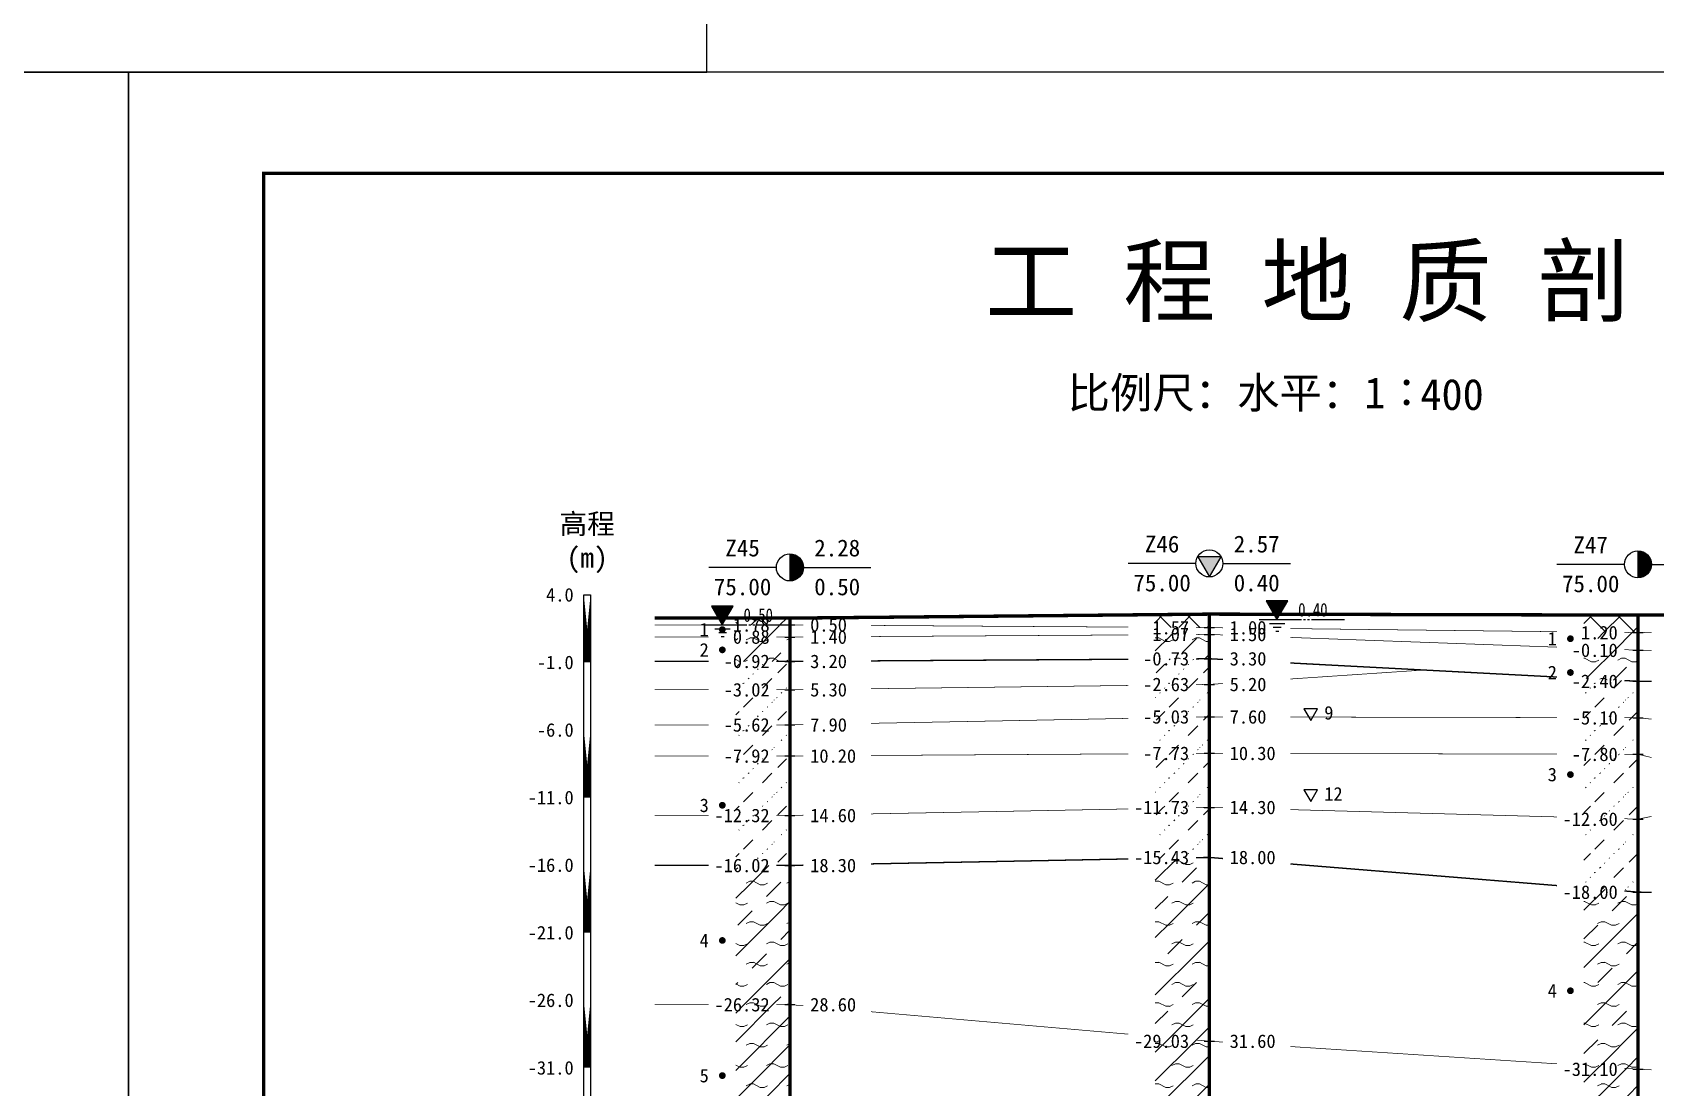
# Model space of a CAD drawing. Extents: x -37 to 3540, y -1485 to 297.
# Drawn here: x 2468.9 to 2709.1, y -150.3 to 5.9 of the extents above; entities that cross this region are included whole.
import ezdxf
from ezdxf.enums import TextEntityAlignment as Align

# ---------------------------------------------------------------- set-up
doc = ezdxf.new("R2010")
doc.units = 0
doc.layers.get('0').update_dxf_attribs({"linetype": 'CONTINUOUS'})
for name, color, linetype in [('CURVE', 200, 'CONTINUOUS'), ('FRAME', 7, 'CONTINUOUS'), ('HOLE', 41, 'CONTINUOUS'), ('RULER', 7, 'CONTINUOUS'), ('SAMPLE', 1, 'CONTINUOUS'), ('STRATUM', 241, 'CONTINUOUS')]:
    doc.layers.add(name, color=color, linetype=linetype)
doc.layers.add('HATCH', color=7, linetype='CONTINUOUS', lineweight=13)
doc.styles.add('ST', font='')
doc.styles.get('ST').set_extended_font_data('SimSun')
pattern_1 = [(45, (2483.1513, -297), (-2.12132, 2.12132), [10, 0]), (135, (2483.1513, -297), (-2.12132, -2.12132), [10, 0])]
pattern_2 = [(45, (2483.151, -297), (-4.24264, 4.24264), [10, 0]), (45, (2484.212, -300.182), (-2.12132, 6.36396), [3, -3])]
pattern_3 = [(45, (2483.151, -297), (-4.24264, 4.24264), [10, 0]), (45, (2484.212, -300.182), (-2.12132, 6.36396), [3, -3]), (26.565, (2484.2254, -297.2536), (5.999823, 5.999812), [0.567, -12.849]), (0, (2483.6584, -297.2536), (0, 6), [0.567, -5.433]), (26.565, (2481.57, -297), (5.999823, 5.999812), [0.567, -12.849]), (0, (2482.077, -296.7464), (0, 6), [0.567, -5.433]), (153.435, (2483.6584, -297.2536), (-5.999818, -5e-06), [1.134, -12.2826]), (26.565, (2487.2254, -294.2536), (5.999823, 5.999812), [0.567, -12.849]), (0, (2486.6584, -294.2536), (0, 6), [0.567, -5.433]), (26.565, (2484.57, -294), (5.999823, 5.999812), [0.567, -12.849]), (0, (2485.077, -293.7464), (0, 6), [0.567, -5.433]), (153.435, (2486.6584, -294.2536), (-5.999818, -5e-06), [1.134, -12.2826])]
pattern_4 = [(45, (2483.1513, -297), (-7e-07, 6.99998), [1.97196, -7.92754]), (45, (2485.964, -294.171), (-7e-07, 6.99998), [1.99367, -7.90583]), (45, (2488.2187, -291.918), (-7e-07, 6.99998), [1.81361, -8.08588]), (26.565, (2483.1513, -293.5), (7, 7), [0.0965, -15.55598]), (36.8699, (2483.8513, -292.8), (7, 7), [0.19775, -34.80225]), (315, (2486.6513, -290.024), (6.99998, 1e-06), [0.03305, -9.86644]), (26.565, (2486.6513, -297), (7, 7), [0.14475, -15.50773]), (26.565, (2487.3513, -296.3), (7, 7), [0.10528, -15.5472]), (90, (2487.701, -295.95), (-7, -5e-07), [0.02877, -6.97123]), (26.565, (2488.0513, -295.6), (7, 7), [0.091, -31.21394]), (36.8699, (2488.7513, -294.9), (7, 7), [0.11069, -34.88931]), (45, (2489.4513, -294.2), (-2e-07, 6.99998), [0.10911, -9.79038]), (315, (2490.0654, -293.452), (6.99998, 1e-06), [0.03305, -9.86644]), (36.8699, (2484.5513, -292.1), (7, 7), [0.10224, -34.89776]), (53.1301, (2485.2513, -291.4), (14, 21), [0.13438, -34.86562]), (53.1301, (2485.9513, -290.7), (14, 21), [0.12625, -34.87375])]
pattern_5 = [(45, (2483.1513, -297), (-2.12132, 2.12132), [10, 0]), (26.565, (2484.2254, -297.2536), (5.999823, 5.999812), [0.567, -12.849]), (0, (2483.6584, -297.2536), (0, 6), [0.567, -5.433]), (26.565, (2481.57, -297), (5.999823, 5.999812), [0.567, -12.849]), (0, (2482.077, -296.7464), (0, 6), [0.567, -5.433]), (153.435, (2483.6584, -297.2536), (-5.999818, -5e-06), [1.134, -12.2826]), (26.565, (2487.2254, -294.2536), (5.999823, 5.999812), [0.567, -12.849]), (0, (2486.6584, -294.2536), (0, 6), [0.567, -5.433]), (26.565, (2484.57, -294), (5.999823, 5.999812), [0.567, -12.849]), (0, (2485.077, -293.7464), (0, 6), [0.567, -5.433]), (153.435, (2486.6584, -294.2536), (-5.999818, -5e-06), [1.134, -12.2826])]

# ---------------------------------------------------------------- blocks, each defined once
blk = doc.blocks.new('图头_剖面图A3')
at = {"style": 'ST'}
for s, height, p in [('工 程 地 质 剖 面 图', 10, (-15.09, 10.79)), ('比例尺：水平：1∶            垂直：1∶', 4.6, (-11.5, -5.76))]:
    blk.add_text(s, height=height, dxfattribs=at).set_placement(p, align=Align.MIDDLE_CENTER)
for tag, height, p in [('01_剖面号', 10, (64.41, 11.39)), ('03＿纵向比例', 4.6, (50.43, -5.28)), ('02_横向比例', 4.6, (-18.82, -5.99))]:
    blk.add_attdef(tag, text='', height=height, dxfattribs=at).set_placement(p, align=Align.MIDDLE_LEFT)
blk = doc.blocks.new('H_sam_hole')
blk.add_line((0, 2), (0, -2))
at = {"const_width": 2}
blk.add_lwpolyline([(0, -1, 0.414214), (1, 0, 0.414214), (0, 1, 1)], format="xyb", dxfattribs=at)
blk.add_circle((0, 0), 2)
blk = doc.blocks.new('H_spt_hole')
blk.add_hatch(color=256).paths.add_polyline_path([(1.73, 1), (-1.73, 1), (0, -2)])
blk.add_lwpolyline([(0, -2), (1.73, 1), (-1.73, 1)], close=True)
blk.add_circle((0, 0), 2)
blk = doc.blocks.new('SampleSoilUndisturbed')
at = {"const_width": 0.5}
blk.add_lwpolyline([(-0.25, 0, 1), (0.25, 0, 1)], format="xyb", close=True, dxfattribs=at)
blk = doc.blocks.new('TrigonHollow')
blk.add_lwpolyline([(0, -1.15), (1, 0.58), (-1, 0.58)], close=True)
blk = doc.blocks.new('Gwl')
blk.add_lwpolyline([(0, 0, 0, 3.22, 0), (0, 2.79, 3.22, 3.22, 0)], format="xyseb")
blk.add_lwpolyline([(0, 0), (1.61, 2.79), (-1.61, 2.79)], close=True)
for points in [[(-2.63, 0), (3.61, 0)], [(3.93, 0), (4.21, 0)], [(4.53, 0), (4.8, 0)], [(5.09, 0), (9.99, 0)], [(-1.09, -0.61), (1.16, -0.61)], [(-0.54, -1.14), (0.61, -1.14)], [(-0.19, -1.74), (0.26, -1.74)]]:
    blk.add_lwpolyline(points)
at = {"style": 'ST', "width": 0.8}
blk.add_attdef('*GWL', (3.14, 0.45), '', height=2, dxfattribs=at)

msp = doc.modelspace()

# ---------------------------------------------------------------- hatches: boundary and pattern name
at = {"layer": 'HATCH'}
h = msp.add_hatch(dxfattribs=at)
h.set_pattern_fill('STT', color=50, style=0)
h.set_pattern_definition(pattern_1)
h.paths.add_polyline_path([(2581.03, -80.8), (2573.03, -80.8), (2573.03, -81.8), (2581.03, -81.8)])
h.paths.add_polyline_path([(2571.82, -83.29), (2578.52, -83.29), (2578.52, -80.36), (2571.82, -80.36)], flags=9)
h = msp.add_hatch(dxfattribs=at)
h.set_pattern_fill('FZNT', color=32, style=0)
h.set_pattern_definition(pattern_2)
h.paths.add_polyline_path([(2581.03, -81.8), (2573.03, -81.8), (2573.03, -83.6), (2581.03, -83.6)])
h.paths.add_polyline_path([(2571.82, -85.09), (2578.52, -85.09), (2578.52, -82.16), (2571.82, -82.16)], flags=9)
h.paths.add_polyline_path([(2571.82, -83.29), (2578.52, -83.29), (2578.52, -80.36), (2571.82, -80.36)], flags=9)
h = msp.add_hatch(dxfattribs=at)
h.set_pattern_fill('STT', color=50, style=0)
h.set_pattern_definition(pattern_1)
h.paths.add_polyline_path([(2643.11, -80.21), (2635.11, -80.29), (2635.11, -82.16), (2643.11, -82.21)])
h.paths.add_polyline_path([(2633.9, -83.7), (2640.59, -83.7), (2640.59, -80.78), (2633.9, -80.78)], flags=9)
h = msp.add_hatch(dxfattribs=at)
h.set_pattern_fill('FZNT', color=32, style=0)
h.set_pattern_definition(pattern_2)
h.paths.add_polyline_path([(2706.54, -82.95), (2698.54, -82.85), (2698.54, -85.25), (2706.54, -85.55)])
h.paths.add_polyline_path([(2695.91, -87.03), (2704.03, -87.03), (2704.03, -84.1), (2695.91, -84.1)], flags=9)
h.paths.add_polyline_path([(2697.34, -84.43), (2704.03, -84.43), (2704.03, -81.5), (2697.34, -81.5)], flags=9)
h = msp.add_hatch(dxfattribs=at)
h.set_pattern_fill('STT', color=50, style=0)
h.set_pattern_definition(pattern_1)
h.paths.add_polyline_path([(2706.54, -80.35), (2698.54, -80.33), (2698.54, -82.85), (2706.54, -82.95)])
h.paths.add_polyline_path([(2697.34, -84.43), (2704.03, -84.43), (2704.03, -81.5), (2697.34, -81.5)], flags=9)
h = msp.add_hatch(dxfattribs=at)
h.set_pattern_fill('YNFNT', color=251, style=0)
h.set_pattern_definition(pattern_3)
h.paths.add_polyline_path([(2581.03, -83.6), (2573.03, -83.6), (2573.03, -87.2), (2581.03, -87.2)])
h.paths.add_polyline_path([(2570.39, -88.69), (2578.52, -88.69), (2578.52, -85.76), (2570.39, -85.76)], flags=9)
h.paths.add_polyline_path([(2571.82, -85.09), (2578.52, -85.09), (2578.52, -82.16), (2571.82, -82.16)], flags=9)
h = msp.add_hatch(dxfattribs=at)
h.set_pattern_fill('YNFNT', color=251, style=0)
h.set_pattern_definition(pattern_3)
h.paths.add_polyline_path([(2643.11, -83.21), (2635.11, -83.26), (2635.11, -86.86), (2643.11, -86.81)])
h.paths.add_polyline_path([(2632.47, -88.3), (2640.6, -88.3), (2640.6, -85.37), (2632.47, -85.37)], flags=9)
h.paths.add_polyline_path([(2633.9, -84.7), (2640.6, -84.7), (2640.6, -81.77), (2633.9, -81.77)], flags=9)
h = msp.add_hatch(dxfattribs=at)
h.set_pattern_fill('SZFT', color=52, style=0)
h.set_pattern_definition(pattern_4)
h.paths.add_polyline_path([(2581.03, -87.2), (2573.03, -87.2), (2573.03, -91.4), (2581.03, -91.4)])
h.paths.add_polyline_path([(2570.39, -92.89), (2578.52, -92.89), (2578.52, -89.96), (2570.39, -89.96)], flags=9)
h.paths.add_polyline_path([(2570.39, -88.69), (2578.52, -88.69), (2578.52, -85.76), (2570.39, -85.76)], flags=9)
h = msp.add_hatch(dxfattribs=at)
h.set_pattern_fill('SZFT', color=52, style=0)
h.set_pattern_definition(pattern_4)
h.paths.add_polyline_path([(2643.11, -86.81), (2635.11, -86.86), (2635.11, -90.72), (2643.11, -90.61)])
h.paths.add_polyline_path([(2632.47, -92.1), (2640.6, -92.1), (2640.6, -89.17), (2632.47, -89.17)], flags=9)
h.paths.add_polyline_path([(2632.47, -88.3), (2640.6, -88.3), (2640.6, -85.37), (2632.47, -85.37)], flags=9)
h = msp.add_hatch(dxfattribs=at)
h.set_pattern_fill('YNFNT', color=251, style=0)
h.set_pattern_definition(pattern_3)
h.paths.add_polyline_path([(2706.54, -85.55), (2698.54, -85.25), (2698.54, -89.73), (2706.54, -90.15)])
h.paths.add_polyline_path([(2695.91, -91.63), (2704.03, -91.63), (2704.03, -88.7), (2695.91, -88.7)], flags=9)
h.paths.add_polyline_path([(2695.91, -87.03), (2704.03, -87.03), (2704.03, -84.1), (2695.91, -84.1)], flags=9)
h = msp.add_hatch(dxfattribs=at)
h.set_pattern_fill('SZFT', color=52, style=0)
h.set_pattern_definition(pattern_4)
h.paths.add_polyline_path([(2706.54, -90.15), (2698.54, -89.73), (2698.54, -95.53), (2706.54, -95.55)])
h.paths.add_polyline_path([(2695.91, -97.03), (2704.03, -97.03), (2704.03, -94.1), (2695.91, -94.1)], flags=9)
h.paths.add_polyline_path([(2695.91, -91.63), (2704.03, -91.63), (2704.03, -88.7), (2695.91, -88.7)], flags=9)
h = msp.add_hatch(dxfattribs=at)
h.set_pattern_fill('SZFT', color=52, style=0)
h.set_pattern_definition(pattern_4)
h.paths.add_polyline_path([(2581.03, -91.4), (2573.03, -91.4), (2573.03, -96.6), (2581.03, -96.6)])
h.paths.add_polyline_path([(2570.39, -98.09), (2578.52, -98.09), (2578.52, -95.16), (2570.39, -95.16)], flags=9)
h.paths.add_polyline_path([(2570.39, -92.89), (2578.52, -92.89), (2578.52, -89.96), (2570.39, -89.96)], flags=9)
h = msp.add_hatch(dxfattribs=at)
h.set_pattern_fill('SZFT', color=52, style=0)
h.set_pattern_definition(pattern_4)
h.paths.add_polyline_path([(2643.11, -90.61), (2635.11, -90.72), (2635.11, -95.57), (2643.11, -95.41)])
h.paths.add_polyline_path([(2632.47, -96.9), (2640.6, -96.9), (2640.6, -93.97), (2632.47, -93.97)], flags=9)
h.paths.add_polyline_path([(2632.47, -92.1), (2640.6, -92.1), (2640.6, -89.17), (2632.47, -89.17)], flags=9)
h = msp.add_hatch(dxfattribs=at)
h.set_pattern_fill('SZFT', color=52, style=0)
h.set_pattern_definition(pattern_4)
h.paths.add_polyline_path([(2581.03, -96.6), (2573.03, -96.6), (2573.03, -101.2), (2581.03, -101.2)])
h.paths.add_polyline_path([(2570.39, -102.69), (2578.52, -102.69), (2578.52, -99.76), (2570.39, -99.76)], flags=9)
h.paths.add_polyline_path([(2570.39, -98.09), (2578.52, -98.09), (2578.52, -95.16), (2570.39, -95.16)], flags=9)
h = msp.add_hatch(dxfattribs=at)
h.set_pattern_fill('SZFT', color=52, style=0)
h.set_pattern_definition(pattern_4)
h.paths.add_polyline_path([(2643.11, -95.41), (2635.11, -95.57), (2635.11, -100.86), (2643.11, -100.81)])
h.paths.add_polyline_path([(2632.47, -102.3), (2640.6, -102.3), (2640.6, -99.37), (2632.47, -99.37)], flags=9)
h.paths.add_polyline_path([(2632.47, -96.9), (2640.6, -96.9), (2640.6, -93.97), (2632.47, -93.97)], flags=9)
h = msp.add_hatch(dxfattribs=at)
h.set_pattern_fill('SZFT', color=52, style=0)
h.set_pattern_definition(pattern_4)
h.paths.add_polyline_path([(2706.54, -95.55), (2698.54, -95.53), (2698.54, -100.93), (2706.54, -100.95)])
h.paths.add_polyline_path([(2695.91, -102.43), (2704.03, -102.43), (2704.03, -99.5), (2695.91, -99.5)], flags=9)
h.paths.add_polyline_path([(2695.91, -97.03), (2704.03, -97.03), (2704.03, -94.1), (2695.91, -94.1)], flags=9)
h = msp.add_hatch(dxfattribs=at)
h.set_pattern_fill('SZFT', color=52, style=0)
h.set_pattern_definition(pattern_4)
h.paths.add_polyline_path([(2581.03, -101.2), (2573.03, -101.2), (2573.03, -110), (2581.03, -110)])
h.paths.add_polyline_path([(2568.96, -111.49), (2578.52, -111.49), (2578.52, -108.56), (2568.96, -108.56)], flags=9)
h.paths.add_polyline_path([(2570.39, -102.69), (2578.52, -102.69), (2578.52, -99.76), (2570.39, -99.76)], flags=9)
h = msp.add_hatch(dxfattribs=at)
h.set_pattern_fill('SZFT', color=52, style=0)
h.set_pattern_definition(pattern_4)
h.paths.add_polyline_path([(2643.11, -100.81), (2635.11, -100.86), (2635.11, -108.97), (2643.11, -108.81)])
h.paths.add_polyline_path([(2631.04, -110.3), (2640.6, -110.3), (2640.6, -107.37), (2631.04, -107.37)], flags=9)
h.paths.add_polyline_path([(2632.47, -102.3), (2640.6, -102.3), (2640.6, -99.37), (2632.47, -99.37)], flags=9)
h = msp.add_hatch(dxfattribs=at)
h.set_pattern_fill('SZFT', color=52, style=0)
h.set_pattern_definition(pattern_4)
h.paths.add_polyline_path([(2706.54, -100.95), (2698.54, -100.93), (2698.54, -110.33), (2706.54, -110.55)])
h.paths.add_polyline_path([(2694.48, -112.03), (2704.03, -112.03), (2704.03, -109.1), (2694.48, -109.1)], flags=9)
h.paths.add_polyline_path([(2695.91, -102.43), (2704.03, -102.43), (2704.03, -99.5), (2695.91, -99.5)], flags=9)
h = msp.add_hatch(dxfattribs=at)
h.set_pattern_fill('SZFT', color=52, style=0)
h.set_pattern_definition(pattern_4)
h.paths.add_polyline_path([(2643.11, -108.81), (2635.11, -108.97), (2635.11, -116.37), (2643.11, -116.21)])
h.paths.add_polyline_path([(2631.04, -117.7), (2640.6, -117.7), (2640.6, -114.77), (2631.04, -114.77)], flags=9)
h.paths.add_polyline_path([(2631.04, -110.3), (2640.6, -110.3), (2640.6, -107.37), (2631.04, -107.37)], flags=9)
h = msp.add_hatch(dxfattribs=at)
h.set_pattern_fill('SZFT', color=52, style=0)
h.set_pattern_definition(pattern_4)
h.paths.add_polyline_path([(2581.03, -110), (2573.03, -110), (2573.03, -117.4), (2581.03, -117.4)])
h.paths.add_polyline_path([(2568.96, -118.89), (2578.52, -118.89), (2578.52, -115.96), (2568.96, -115.96)], flags=9)
h.paths.add_polyline_path([(2568.96, -111.49), (2578.52, -111.49), (2578.52, -108.56), (2568.96, -108.56)], flags=9)
h = msp.add_hatch(dxfattribs=at)
h.set_pattern_fill('SZFT', color=52, style=0)
h.set_pattern_definition(pattern_4)
h.paths.add_polyline_path([(2706.54, -110.55), (2698.54, -110.33), (2698.54, -120.7), (2706.54, -121.35)])
h.paths.add_polyline_path([(2694.48, -122.83), (2704.03, -122.83), (2704.03, -119.9), (2694.48, -119.9)], flags=9)
h.paths.add_polyline_path([(2694.48, -112.03), (2704.03, -112.03), (2704.03, -109.1), (2694.48, -109.1)], flags=9)
h = msp.add_hatch(dxfattribs=at)
h.set_pattern_fill('YNFNT', color=251, style=0)
h.set_pattern_definition(pattern_3)
h.paths.add_polyline_path([(2643.11, -116.21), (2635.11, -116.37), (2635.11, -142.72), (2643.11, -143.41)])
h.paths.add_polyline_path([(2631.04, -144.9), (2640.6, -144.9), (2640.6, -141.97), (2631.04, -141.97)], flags=9)
h.paths.add_polyline_path([(2631.04, -117.7), (2640.6, -117.7), (2640.6, -114.77), (2631.04, -114.77)], flags=9)
h = msp.add_hatch(dxfattribs=at)
h.set_pattern_fill('YNFNT', color=251, style=0)
h.set_pattern_definition(pattern_3)
h.paths.add_polyline_path([(2581.03, -117.4), (2573.03, -117.4), (2573.03, -138), (2581.03, -138)])
h.paths.add_polyline_path([(2568.96, -139.49), (2578.52, -139.49), (2578.52, -136.56), (2568.96, -136.56)], flags=9)
h.paths.add_polyline_path([(2568.96, -118.89), (2578.52, -118.89), (2578.52, -115.96), (2568.96, -115.96)], flags=9)
h = msp.add_hatch(dxfattribs=at)
h.set_pattern_fill('YNFNT', color=251, style=0)
h.set_pattern_definition(pattern_3)
h.paths.add_polyline_path([(2706.54, -121.35), (2698.54, -120.7), (2698.54, -147.02), (2706.54, -147.55)])
h.paths.add_polyline_path([(2694.48, -149.03), (2704.03, -149.03), (2704.03, -146.1), (2694.48, -146.1)], flags=9)
h.paths.add_polyline_path([(2694.48, -122.83), (2704.03, -122.83), (2704.03, -119.9), (2694.48, -119.9)], flags=9)
h = msp.add_hatch(dxfattribs=at)
h.set_pattern_fill('YNNT', color=251, style=0)
h.set_pattern_definition(pattern_5)
h.paths.add_polyline_path([(2581.03, -138), (2573.03, -138), (2573.03, -155.8), (2581.03, -155.8)])
h.paths.add_polyline_path([(2568.96, -157.29), (2578.52, -157.29), (2578.52, -154.36), (2568.96, -154.36)], flags=9)
h.paths.add_polyline_path([(2568.96, -139.49), (2578.52, -139.49), (2578.52, -136.56), (2568.96, -136.56)], flags=9)
h = msp.add_hatch(dxfattribs=at)
h.set_pattern_fill('YNNT', color=251, style=0)
h.set_pattern_definition(pattern_5)
h.paths.add_polyline_path([(2643.11, -143.41), (2635.11, -142.72), (2635.11, -158.25), (2643.11, -158.61)])
h.paths.add_polyline_path([(2631.04, -160.1), (2640.6, -160.1), (2640.6, -157.17), (2631.04, -157.17)], flags=9)
h.paths.add_polyline_path([(2631.04, -144.9), (2640.6, -144.9), (2640.6, -141.97), (2631.04, -141.97)], flags=9)
h = msp.add_hatch(dxfattribs=at)
h.set_pattern_fill('YNNT', color=251, style=0)
h.set_pattern_definition(pattern_5)
h.paths.add_polyline_path([(2706.54, -147.55), (2698.54, -147.02), (2698.54, -158.9), (2706.54, -158.95)])
h.paths.add_polyline_path([(2694.48, -160.43), (2704.03, -160.43), (2704.03, -157.5), (2694.48, -157.5)], flags=9)
h.paths.add_polyline_path([(2694.48, -149.03), (2704.03, -149.03), (2704.03, -146.1), (2694.48, -146.1)], flags=9)

# ---------------------------------------------------------------- linework, layer by layer
at = {"layer": 'FRAME', "color": 245, "linetype": 'Continuous'}
for points in [[(2148.75, 0), (2568.75, 0), (2568.75, 297), (2148.75, 297)], [(2063.15, -297), (2483.15, -297), (2483.15, 0), (2063.15, 0)], [(2483.15, -297), (2903.15, -297), (2903.15, 0), (2483.15, 0)]]:
    msp.add_lwpolyline(points, close=True, dxfattribs=at)
at = {"layer": 'FRAME', "linetype": 'Continuous', "const_width": 0.5}
msp.add_lwpolyline([(2503.15, -282), (2883.15, -282), (2883.15, -15), (2503.15, -15)], close=True, dxfattribs=at)
at = {"layer": 'HOLE', "linetype": 'Continuous'}
for points in [[(2579.03, -73.3), (2569.03, -73.3)], [(2583.03, -73.3), (2593.03, -73.3)], [(2641.11, -72.71), (2631.11, -72.71)], [(2645.11, -72.71), (2655.11, -72.71)], [(2704.54, -72.85), (2694.54, -72.85)], [(2708.54, -72.85), (2718.54, -72.85)], [(2580.28, -81.8), (2581.78, -81.8)], [(2580.28, -83.6), (2581.78, -83.6)], [(2642.36, -82.21), (2643.86, -82.21)], [(2642.36, -83.21), (2643.86, -83.21)], [(2705.79, -82.95), (2707.29, -82.95)], [(2705.79, -85.55), (2707.29, -85.55)], [(2580.28, -87.2), (2581.78, -87.2)], [(2642.36, -86.81), (2643.86, -86.81)], [(2642.36, -90.61), (2643.86, -90.61)], [(2705.79, -90.15), (2707.29, -90.15)], [(2580.28, -91.4), (2581.78, -91.4)], [(2642.36, -95.41), (2643.86, -95.41)], [(2705.79, -95.55), (2707.29, -95.55)], [(2580.28, -96.6), (2581.78, -96.6)], [(2642.36, -100.81), (2643.86, -100.81)], [(2580.28, -101.2), (2581.78, -101.2)], [(2705.79, -100.95), (2707.29, -100.95)], [(2580.28, -110), (2581.78, -110)], [(2642.36, -108.81), (2643.86, -108.81)], [(2705.79, -110.55), (2707.29, -110.55)], [(2580.28, -117.4), (2581.78, -117.4)], [(2642.36, -116.21), (2643.86, -116.21)], [(2705.79, -121.35), (2707.29, -121.35)], [(2580.28, -138), (2581.78, -138)], [(2642.36, -143.41), (2643.86, -143.41)], [(2705.79, -147.55), (2707.29, -147.55)]]:
    msp.add_lwpolyline(points, dxfattribs=at)
at = {"layer": 'HOLE', "linetype": 'Continuous', "const_width": 0.5}
for points in [[(2581.03, -80.8), (2581.03, -230.8)], [(2643.11, -80.21), (2643.11, -228.91)], [(2706.54, -80.35), (2706.54, -230.35)]]:
    msp.add_lwpolyline(points, dxfattribs=at)
at = {"layer": 'RULER', "linetype": 'Continuous', "const_width": 1}
for points in [[(2551.03, -77.35), (2551.03, -87.35)], [(2551.03, -97.35), (2551.03, -107.35)], [(2551.03, -117.35), (2551.03, -127.35)], [(2551.03, -137.35), (2551.03, -147.35)]]:
    msp.add_lwpolyline(points, close=True, dxfattribs=at)
at = {"layer": 'RULER', "linetype": 'Continuous'}
msp.add_lwpolyline([(2550.53, -77.35), (2551.53, -77.35), (2551.53, -237.35), (2550.53, -237.35)], close=True, dxfattribs=at)
at = {"layer": 'STRATUM', "linetype": 'Continuous'}
for points, const_width in [([(2593.03, -80.69), (2643.11, -80.21), (2706.54, -80.35), (2749.93, -80.13), (2805.27, -78.2), (2825.27, -78.2)], 0.5), ([(2561.03, -80.8), (2579.03, -80.8)], 0.5), ([(2579.03, -80.8), (2581.03, -80.8), (2593.03, -80.69)], 0.5), ([(2561.03, -81.8), (2569.03, -81.8)], 0.1), ([(2561.03, -83.6), (2569.03, -83.6)], 0.1), ([(2579.03, -81.8), (2581.03, -81.8), (2583.03, -81.81)], 0.1), ([(2579.03, -83.6), (2581.03, -83.6), (2583.03, -83.59)], 0.1), ([(2593.03, -81.88), (2612.07, -82.01), (2631.11, -82.13)], 0.1), ([(2593.03, -83.53), (2612.07, -83.41), (2631.11, -83.29)], 0.1), ([(2641.11, -82.2), (2643.11, -82.21), (2645.11, -82.24)], 0.1), ([(2641.11, -83.23), (2643.11, -83.21), (2645.11, -83.29)], 0.1), ([(2655.11, -82.35), (2674.83, -82.58), (2694.54, -82.81)], 0.1), ([(2655.11, -83.66), (2674.83, -84.38), (2694.54, -85.1)], 0.1), ([(2704.54, -82.92), (2706.54, -82.95), (2708.54, -82.91)], 0.1), ([(2704.54, -85.47), (2706.54, -85.55), (2708.54, -85.63)], 0.1), ([(2561.03, -87.2), (2569.03, -87.2)], 0.2), ([(2579.03, -87.2), (2581.03, -87.2), (2583.03, -87.19)], 0.2), ([(2593.03, -87.13), (2612.07, -87.01), (2631.11, -86.89)], 0.2), ([(2641.11, -86.83), (2643.11, -86.81), (2645.11, -86.92)], 0.2), ([(2655.11, -87.44), (2674.83, -88.48), (2694.54, -89.52)], 0.2), ([(2655.11, -89.81), (2658.97, -89.55), (2674.83, -88.48)], 0.1), ([(2593.03, -91.25), (2612.07, -91.01), (2631.11, -90.77)], 0.1), ([(2641.11, -90.64), (2643.11, -90.61), (2645.11, -90.48)], 0.1), ([(2704.54, -90.04), (2706.54, -90.15), (2708.54, -90.16)], 0.2), ([(2561.03, -91.4), (2569.03, -91.4)], 0.1), ([(2579.03, -91.4), (2581.03, -91.4), (2583.03, -91.37)], 0.1), ([(2593.03, -96.37), (2612.07, -96.01), (2631.11, -95.64)], 0.1), ([(2641.11, -95.45), (2643.11, -95.41), (2645.11, -95.42)], 0.1), ([(2655.11, -95.44), (2674.83, -95.48), (2694.54, -95.52)], 0.1), ([(2704.54, -95.54), (2706.54, -95.55), (2708.54, -95.75)], 0.1), ([(2561.03, -96.6), (2569.03, -96.6)], 0.1), ([(2579.03, -96.6), (2581.03, -96.6), (2583.03, -96.56)], 0.1), ([(2593.03, -101.13), (2612.07, -101.01), (2631.11, -100.89)], 0.1), ([(2641.11, -100.83), (2643.11, -100.81), (2645.11, -100.82)], 0.1), ([(2655.11, -100.84), (2674.83, -100.88), (2694.54, -100.92)], 0.1), ([(2561.03, -101.2), (2569.03, -101.2)], 0.1), ([(2579.03, -101.2), (2581.03, -101.2), (2583.03, -101.19)], 0.1), ([(2704.54, -100.94), (2706.54, -100.95), (2708.54, -101.43)], 0.1), ([(2561.03, -110), (2569.03, -110)], 0.1), ([(2579.03, -110), (2581.03, -110), (2583.03, -109.96)], 0.1), ([(2593.03, -109.77), (2612.07, -109.41), (2631.11, -109.04)], 0.1), ([(2641.11, -108.85), (2643.11, -108.81), (2645.11, -108.87)], 0.1), ([(2655.11, -109.14), (2674.83, -109.68), (2694.54, -110.22)], 0.1), ([(2704.54, -110.49), (2706.54, -110.55), (2708.54, -110.15)], 0.1), ([(2561.03, -117.4), (2569.03, -117.4)], 0.2), ([(2579.03, -117.4), (2581.03, -117.4), (2583.03, -117.36)], 0.2), ([(2593.03, -117.17), (2612.07, -116.81), (2631.11, -116.44)], 0.2), ([(2641.11, -116.25), (2643.11, -116.21), (2645.11, -116.38)], 0.2), ([(2655.11, -117.18), (2674.83, -118.78), (2694.54, -120.38)], 0.2), ([(2704.54, -121.18), (2706.54, -121.35), (2708.54, -121.38)], 0.2), ([(2561.03, -138), (2569.03, -138)], 0.1), ([(2579.03, -138), (2581.03, -138), (2583.03, -138.17)], 0.1), ([(2593.03, -139.05), (2612.07, -140.71), (2631.11, -142.37)], 0.1), ([(2641.11, -143.24), (2643.11, -143.41), (2645.11, -143.54)], 0.1), ([(2655.11, -144.2), (2674.83, -145.48), (2694.54, -146.76)], 0.1), ([(2704.54, -147.42), (2706.54, -147.55), (2708.54, -147.65)], 0.1)]:
    msp.add_lwpolyline(points, dxfattribs=dict(at, const_width=const_width))

# ---------------------------------------------------------------- block references
at = {"layer": 'CURVE'}
for p, values in [((2653.11, -81.01), {'*GWL': '0.40'}), ((2571.03, -81.8), {'*GWL': '0.50'})]:
    msp.add_blockref('Gwl', p, dxfattribs=at).add_auto_attribs(values)
for p in [(2658.11, -94.81), (2658.11, -106.81)]:
    msp.add_blockref('TrigonHollow', p, dxfattribs=at)
at = {"layer": 'FRAME'}
msp.add_blockref('图头_剖面图A3', (2693.15, -41.7), dxfattribs=at).add_auto_attribs({'01_剖面号': "11--11'", '02_横向比例': '400', '03＿纵向比例': '500'})
at = {"layer": 'HOLE'}
for name, p in [('H_sam_hole', (2581.03, -73.3)), ('H_spt_hole', (2643.11, -72.71)), ('H_sam_hole', (2706.54, -72.85))]:
    msp.add_blockref(name, p, dxfattribs=at)
at = {"layer": 'SAMPLE'}
for p in [(2571.03, -82.5), (2696.54, -83.85), (2571.03, -85.5), (2696.54, -88.85), (2696.54, -103.95), (2571.03, -108.5), (2571.03, -128.5), (2696.54, -135.95), (2571.03, -148.5)]:
    msp.add_blockref('SampleSoilUndisturbed', p, dxfattribs=at)

# ---------------------------------------------------------------- texts
at = {"layer": 'CURVE', "style": 'ST'}
for s, p in [('9', (2660.11, -94.81)), ('12', (2660.11, -106.81))]:
    msp.add_text(s, height=2, dxfattribs=at).set_placement(p, align=Align.MIDDLE_LEFT)
at = {"layer": 'HOLE', "style": 'ST'}
for s, p in [('Z45', (2574.03, -70.42)), ('2.28', (2588.03, -70.42)), ('Z46', (2636.11, -69.84)), ('2.57', (2650.11, -69.84)), ('Z47', (2699.54, -69.97)), ('75.00', (2636.11, -75.59)), ('0.40', (2650.11, -75.59)), ('75.00', (2574.03, -76.17)), ('0.50', (2588.03, -76.17)), ('75.00', (2699.54, -75.72))]:
    msp.add_text(s, height=2.5, dxfattribs=at).set_placement(p, align=Align.MIDDLE_CENTER)
for s, p in [('1.78', (2578.03, -81.8)), ('1.57', (2640.11, -82.21)), ('0.88', (2578.03, -83.6)), ('1.07', (2640.11, -83.21)), ('1.20', (2703.54, -82.95)), ('-0.92', (2578.03, -87.2)), ('-0.73', (2640.11, -86.81)), ('-0.10', (2703.54, -85.55)), ('-3.02', (2578.03, -91.4)), ('-2.63', (2640.11, -90.61)), ('-2.40', (2703.54, -90.15)), ('-5.62', (2578.03, -96.6)), ('-5.03', (2640.11, -95.41)), ('-5.10', (2703.54, -95.55)), ('-7.92', (2578.03, -101.2)), ('-7.73', (2640.11, -100.81)), ('-7.80', (2703.54, -100.95)), ('-11.73', (2640.11, -108.81)), ('-12.32', (2578.03, -110)), ('-12.60', (2703.54, -110.55)), ('-15.43', (2640.11, -116.21)), ('-16.02', (2578.03, -117.4)), ('-18.00', (2703.54, -121.35)), ('-26.32', (2578.03, -138)), ('-29.03', (2640.11, -143.41)), ('-31.10', (2703.54, -147.55))]:
    msp.add_text(s, height=2, dxfattribs=at).set_placement(p, align=Align.MIDDLE_RIGHT)
for s, p in [('0.50', (2584.03, -81.8)), ('1.00', (2646.11, -82.21)), ('1.40', (2584.03, -83.6)), ('1.50', (2646.11, -83.21)), ('3.20', (2584.03, -87.2)), ('3.30', (2646.11, -86.81)), ('5.30', (2584.03, -91.4)), ('5.20', (2646.11, -90.61)), ('7.90', (2584.03, -96.6)), ('7.60', (2646.11, -95.41)), ('10.20', (2584.03, -101.2)), ('10.30', (2646.11, -100.81)), ('14.30', (2646.11, -108.81)), ('14.60', (2584.03, -110)), ('18.00', (2646.11, -116.21)), ('18.30', (2584.03, -117.4)), ('28.60', (2584.03, -138)), ('31.60', (2646.11, -143.41))]:
    msp.add_text(s, height=2, dxfattribs=at).set_placement(p, align=Align.MIDDLE_LEFT)
at = {"layer": 'RULER', "style": 'ST'}
for s, p in [('高程', (2551.03, -65.35)), ('(m)', (2551.03, -70.35))]:
    msp.add_text(s, height=3, dxfattribs=at).set_placement(p, align=Align.TOP_CENTER)
for s, p in [('4.0', (2549.03, -77.35)), ('-1.0', (2549.03, -87.35)), ('-6.0', (2549.03, -97.35)), ('-11.0', (2549.03, -107.35)), ('-16.0', (2549.03, -117.35)), ('-21.0', (2549.03, -127.35)), ('-26.0', (2549.03, -137.35)), ('-31.0', (2549.03, -147.35))]:
    msp.add_text(s, height=2, dxfattribs=at).set_placement(p, align=Align.MIDDLE_RIGHT)
at = {"layer": 'SAMPLE', "style": 'ST'}
for s, p in [('1', (2569.03, -82.5)), ('1', (2694.54, -83.85)), ('2', (2569.03, -85.5)), ('2', (2694.54, -88.85)), ('3', (2694.54, -103.95)), ('3', (2569.03, -108.5)), ('4', (2569.03, -128.5)), ('4', (2694.54, -135.95)), ('5', (2569.03, -148.5))]:
    msp.add_text(s, height=2, dxfattribs=at).set_placement(p, align=Align.MIDDLE_RIGHT)

doc.saveas('drawing.dxf')
